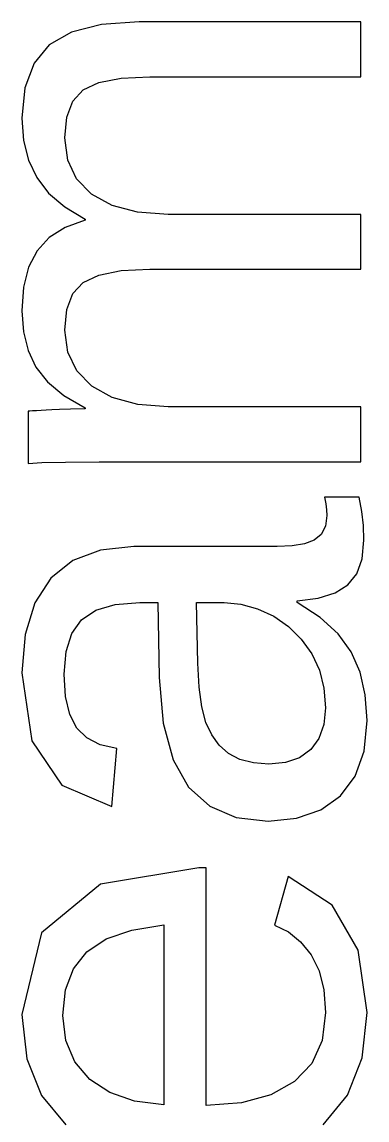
# Model space of a CAD drawing. Header units: metres. Extents: x -108.8 to -18, y -35.5 to 35.7.
# Drawn here: x -67.38 to -62.81, y 8.77 to 23.28 of the extents above; entities that cross this region are included whole.
import ezdxf

# ---------------------------------------------------------------- set-up
doc = ezdxf.new("R2010")
doc.units = ezdxf.units.M

msp = doc.modelspace()

# ---------------------------------------------------------------- linework, layer by layer
for p, q in [((-66.3289, 23.2503), (-66.7249, 23.1492)), ((-65.8298, 23.2839), (-66.3289, 23.2503)), ((-62.8963, 23.2839), (-65.8298, 23.2839)), ((-62.8963, 22.5597), (-62.8963, 23.2839)), ((-66.7249, 23.1492), (-67.0179, 22.9808)), ((-67.0179, 22.9808), (-67.2191, 22.7383)), ((-67.2191, 22.7383), (-67.3398, 22.4148)), ((-66.3637, 22.482), (-66.0694, 22.5403)), ((-66.0694, 22.5403), (-65.6874, 22.5597)), ((-65.6874, 22.5597), (-62.8963, 22.5597)), ((-67.3398, 22.4148), (-67.38, 22.0104)), ((-66.7059, 22.2369), (-66.5703, 22.3848)), ((-66.5703, 22.3848), (-66.3637, 22.482)), ((-66.7873, 22.0267), (-66.7059, 22.2369)), ((-67.38, 22.0104), (-67.3583, 21.7191)), ((-66.8144, 21.7541), (-66.7873, 22.0267)), ((-67.3583, 21.7191), (-67.2932, 21.458)), ((-66.7749, 21.4578), (-66.8144, 21.7541)), ((-67.2932, 21.458), (-67.1847, 21.2272)), ((-66.6562, 21.2089), (-66.7749, 21.4578)), ((-67.1847, 21.2272), (-67.0269, 21.0222)), ((-66.4584, 21.0075), (-66.6562, 21.2089)), ((-67.0269, 21.0222), (-66.814, 20.8384)), ((-66.1878, 20.8594), (-66.4584, 21.0075)), ((-66.814, 20.8384), (-66.5459, 20.6759)), ((-65.8508, 20.7706), (-66.1878, 20.8594)), ((-65.4473, 20.741), (-65.8508, 20.7706)), ((-66.5459, 20.6637), (-66.8099, 20.5681)), ((-66.5459, 20.6759), (-66.5459, 20.6637)), ((-62.8963, 20.741), (-65.4473, 20.741)), ((-62.8963, 20.0168), (-62.8963, 20.741)), ((-66.8099, 20.5681), (-67.0215, 20.4331)), ((-67.0215, 20.4331), (-67.1806, 20.2588)), ((-67.1806, 20.2588), (-67.2914, 20.0416)), ((-67.2914, 20.0416), (-67.3578, 19.7778)), ((-66.5703, 19.8418), (-66.3637, 19.939)), ((-66.3637, 19.939), (-66.0694, 19.9973)), ((-66.0694, 19.9973), (-65.6874, 20.0168)), ((-65.6874, 20.0168), (-62.8963, 20.0168)), ((-67.3578, 19.7778), (-67.38, 19.4675)), ((-66.7059, 19.694), (-66.5703, 19.8418)), ((-66.7873, 19.4837), (-66.7059, 19.694)), ((-67.38, 19.4675), (-67.3596, 19.1895)), ((-66.8144, 19.2111), (-66.7873, 19.4837)), ((-67.3596, 19.1895), (-67.2986, 18.9413)), ((-66.7746, 18.9209), (-66.8144, 19.2111)), ((-67.2986, 18.9413), (-67.1969, 18.7229)), ((-66.6553, 18.6741), (-66.7746, 18.9209)), ((-67.1969, 18.7229), (-67.0432, 18.5272)), ((-66.4563, 18.4706), (-66.6553, 18.6741)), ((-67.0432, 18.5272), (-66.8262, 18.3468)), ((-66.1851, 18.3192), (-66.4563, 18.4706)), ((-66.8262, 18.3468), (-66.5459, 18.1818)), ((-65.8488, 18.2283), (-66.1851, 18.3192)), ((-67.1888, 18.1451), (-67.2408, 18.1424)), ((-67.1261, 18.1481), (-67.1888, 18.1451)), ((-67.0576, 18.1515), (-67.1261, 18.1481)), ((-66.9833, 18.1553), (-67.0576, 18.1515)), ((-66.8831, 18.1596), (-66.9833, 18.1553)), ((-66.7374, 18.1644), (-66.8831, 18.1596)), ((-66.5459, 18.1695), (-66.7374, 18.1644)), ((-66.5459, 18.1818), (-66.5459, 18.1695)), ((-65.4473, 18.198), (-65.8488, 18.2283)), ((-62.8963, 18.198), (-65.4473, 18.198)), ((-62.8963, 17.4697), (-62.8963, 18.198)), ((-67.2774, 18.1397), (-67.2986, 18.137)), ((-67.2986, 18.137), (-67.2986, 17.4453)), ((-67.2408, 18.1424), (-67.2774, 18.1397)), ((-67.2986, 17.4453), (-67.1182, 17.4589)), ((-67.1182, 17.4589), (-66.8049, 17.467)), ((-66.8049, 17.467), (-66.3587, 17.4697)), ((-66.3587, 17.4697), (-62.8963, 17.4697)), ((-62.9207, 17.0003), (-63.3764, 17.0003)), ((-63.3764, 17.0003), (-63.3605, 16.914)), ((-62.8845, 16.8145), (-62.9207, 17.0003)), ((-63.3605, 16.914), (-63.351, 16.834)), ((-63.3479, 16.7603), (-63.3662, 16.6174)), ((-63.351, 16.834), (-63.3479, 16.7603)), ((-62.8628, 16.626), (-62.8845, 16.8145)), ((-63.3662, 16.6174), (-63.4211, 16.5089)), ((-62.8556, 16.4348), (-62.8628, 16.626)), ((-63.5126, 16.4347), (-63.6404, 16.3873)), ((-63.4211, 16.5089), (-63.5126, 16.4347)), ((-62.8793, 16.1881), (-62.8556, 16.4348)), ((-66.3413, 16.3027), (-66.7082, 16.163)), ((-65.899, 16.3493), (-66.3413, 16.3027)), ((-64.003, 16.3493), (-65.899, 16.3493)), ((-63.8038, 16.3588), (-64.003, 16.3493)), ((-63.6404, 16.3873), (-63.8038, 16.3588)), ((-66.7082, 16.163), (-66.9995, 15.9302)), ((-62.9505, 15.9908), (-62.8793, 16.1881)), ((-63.0692, 15.8427), (-62.9505, 15.9908)), ((-66.9995, 15.9302), (-67.2109, 15.6051)), ((-63.2385, 15.7372), (-63.0692, 15.8427)), ((-63.4616, 15.6673), (-63.2385, 15.7372)), ((-67.2109, 15.6051), (-67.3377, 15.1888)), ((-66.4021, 15.5075), (-66.1458, 15.5835)), ((-66.1458, 15.5835), (-65.8217, 15.6088)), ((-65.8217, 15.6088), (-65.5816, 15.6088)), ((-65.5816, 15.6088), (-65.5653, 14.6201)), ((-65.0527, 14.8073), (-65.069, 15.6088)), ((-65.069, 15.6088), (-64.7069, 15.6088)), ((-64.7069, 15.6088), (-64.4838, 15.5887)), ((-64.4838, 15.5887), (-64.2647, 15.5283)), ((-63.7385, 15.6332), (-63.4616, 15.6673)), ((-63.7385, 15.6088), (-63.7385, 15.6332)), ((-63.4349, 15.4115), (-63.7385, 15.6088)), ((-66.5906, 15.3809), (-66.4021, 15.5075)), ((-64.2647, 15.5283), (-64.0498, 15.4277)), ((-64.0498, 15.4277), (-63.852, 15.2923)), ((-63.1969, 15.1938), (-63.4349, 15.4115)), ((-66.7195, 15.2001), (-66.5906, 15.3809)), ((-63.852, 15.2923), (-63.6845, 15.1275)), ((-67.3377, 15.1888), (-67.38, 14.6811)), ((-66.7968, 14.9614), (-66.7195, 15.2001)), ((-63.6845, 15.1275), (-63.5473, 14.9333)), ((-63.0244, 14.9558), (-63.1969, 15.1938)), ((-66.8226, 14.6648), (-66.7968, 14.9614)), ((-62.908, 14.6897), (-63.0244, 14.9558)), ((-65.0373, 14.4906), (-65.0527, 14.8073)), ((-63.5473, 14.9333), (-63.4455, 14.7146)), ((-67.38, 14.6811), (-67.248, 13.7833)), ((-66.804, 14.3665), (-66.8226, 14.6648)), ((-63.4455, 14.7146), (-63.3845, 14.4759)), ((-62.8382, 14.3879), (-62.908, 14.6897)), ((-65.5653, 14.6201), (-65.5111, 14.0141)), ((-65.002, 14.2295), (-65.0373, 14.4906)), ((-63.3845, 14.4759), (-63.3641, 14.2173)), ((-62.8149, 14.0504), (-62.8382, 14.3879)), ((-66.7484, 14.1278), (-66.804, 14.3665)), ((-64.9469, 14.024), (-65.002, 14.2295)), ((-66.6557, 13.9487), (-66.7484, 14.1278)), ((-63.3641, 14.2173), (-63.3858, 13.9969)), ((-66.5224, 13.8194), (-66.6557, 13.9487)), ((-65.5111, 14.0141), (-65.3809, 13.5306)), ((-64.87, 13.8601), (-64.9469, 14.024)), ((-63.3858, 13.9969), (-63.4509, 13.8131)), ((-62.8538, 13.6449), (-62.8149, 14.0504)), ((-66.3447, 13.7299), (-66.5224, 13.8194)), ((-64.7697, 13.7238), (-64.87, 13.8601)), ((-63.4509, 13.8131), (-63.5594, 13.666)), ((-67.248, 13.7833), (-66.852, 13.1947)), ((-66.1227, 13.6802), (-66.3447, 13.7299)), ((-66.1919, 12.9153), (-66.1227, 13.6802)), ((-64.6458, 13.6151), (-64.7697, 13.7238)), ((-63.5594, 13.666), (-63.7077, 13.5586)), ((-62.9704, 13.3127), (-62.8538, 13.6449)), ((-65.3809, 13.5306), (-65.1747, 13.1696)), ((-64.4962, 13.536), (-64.6458, 13.6151)), ((-64.3185, 13.4885), (-64.4962, 13.536)), ((-63.7077, 13.5586), (-63.8922, 13.4942)), ((-64.1128, 13.4727), (-64.3185, 13.4885)), ((-63.8922, 13.4942), (-64.1128, 13.4727)), ((-63.1648, 13.0536), (-62.9704, 13.3127)), ((-66.852, 13.1947), (-66.1919, 12.9153)), ((-65.1747, 13.1696), (-64.8954, 12.9198)), ((-64.8954, 12.9198), (-64.5455, 12.77)), ((-63.427, 12.8683), (-63.1648, 13.0536)), ((-63.7471, 12.7571), (-63.427, 12.8683)), ((-64.5455, 12.77), (-64.125, 12.72)), ((-64.125, 12.72), (-63.7471, 12.7571)), ((-65.0405, 12.1041), (-66.3402, 11.8885)), ((-64.9429, 12.1041), (-65.0405, 12.1041)), ((-64.9429, 8.963), (-64.9429, 12.1041)), ((-63.8565, 11.9861), (-64.0396, 11.3433)), ((-63.2778, 11.6113), (-63.8565, 11.9861)), ((-66.3402, 11.8885), (-67.12, 11.2415)), ((-62.9306, 11.0132), (-63.2778, 11.6113)), ((-65.9263, 11.2808), (-65.5043, 11.3473)), ((-65.5043, 11.3473), (-65.5043, 8.97116)), ((-64.0396, 11.3433), (-63.8556, 11.2549)), ((-67.12, 11.2415), (-67.38, 10.1633)), ((-66.2647, 11.1628), (-65.9263, 11.2808)), ((-63.8556, 11.2549), (-63.6942, 11.1253)), ((-66.5195, 10.9933), (-66.2647, 11.1628)), ((-63.6942, 11.1253), (-63.5554, 10.9546)), ((-66.6969, 10.7695), (-66.5195, 10.9933)), ((-63.5554, 10.9546), (-63.4491, 10.7424)), ((-62.8149, 10.1918), (-62.9306, 11.0132)), ((-66.8034, 10.4888), (-66.6969, 10.7695)), ((-63.4491, 10.7424), (-63.3854, 10.4881)), ((-66.8388, 10.1511), (-66.8034, 10.4888)), ((-63.3854, 10.4881), (-63.3641, 10.1918)), ((-67.38, 10.1633), (-67.3153, 9.5799)), ((-63.3641, 10.1918), (-63.4098, 9.82242)), ((-62.8795, 9.59256), (-62.8149, 10.1918)), ((-66.7993, 9.8204), (-66.8388, 10.1511)), ((-66.6806, 9.53896), (-66.7993, 9.8204)), ((-63.4098, 9.82242), (-63.5468, 9.51724)), ((-63.0735, 9.09685), (-62.8795, 9.59256)), ((-67.3153, 9.5799), (-67.1214, 9.09367)), ((-66.4828, 9.30681), (-66.6806, 9.53896)), ((-63.5468, 9.51724), (-63.7751, 9.27626)), ((-66.2159, 9.1312), (-66.4828, 9.30681)), ((-63.7751, 9.27626), (-64.0875, 9.10223)), ((-67.1214, 9.09367), (-66.7982, 8.70464)), ((-65.8897, 9.0193), (-66.2159, 9.1312)), ((-65.5043, 8.97116), (-65.8897, 9.0193)), ((-64.0875, 9.10223), (-64.4768, 8.9978)), ((-63.3967, 8.70464), (-63.0735, 9.09685)), ((-64.4768, 8.9978), (-64.9429, 8.963))]:
    msp.add_line(p, q)

doc.saveas('drawing.dxf')
